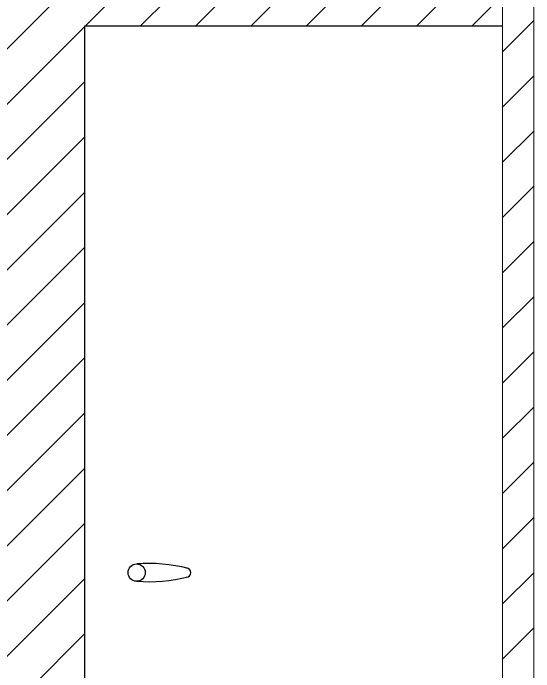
# Model space of a CAD drawing. Header units: millimetres. Extents: x -406921 to 44688, y -22195 to 9469.
# Drawn here: x 41542 to 42375, y 3711 to 4766 of the extents above; entities that cross this region are included whole.
import ezdxf

# ---------------------------------------------------------------- set-up
doc = ezdxf.new("R2010")
doc.units = ezdxf.units.MM
doc.header["$MEASUREMENT"] = 0
doc.linetypes.add('HIDDEN', pattern=[9.525, 6.35, -3.175])
doc.layers.get('0').update_dxf_attribs({"lineweight": 25})
for name, color, linetype, lineweight in [('D', 3, 'Continuous', 13), ('H', 2, 'HIDDEN', 15), ('S', 4, 'Continuous', 15)]:
    doc.layers.add(name, color=color, linetype=linetype, lineweight=lineweight)

msp = doc.modelspace()

# ---------------------------------------------------------------- hatches: boundary and pattern name
at = {"layer": 'D'}
h = msp.add_hatch(dxfattribs=at)
h.set_pattern_fill('ANSI31', color=256, scale=500, style=0)
h.set_pattern_definition([(45, (255099.41, 23291.12), (-44.194174, 44.194174), [])])
h.paths.add_polyline_path([(41525.408, 4639.349), (41525.408, 4029.349), (41525.408, 3599.349), (41525.408, 2979.349), (41500.408, 2979.349), (41500.408, 2969.349), (41490.801, 2969.349), (41490.801, 2961.349), (41524.909, 2961.349), (41524.909, 2958.349), (41656.193, 2958.349), (41656.193, 4745.284), (42325.408, 4745.284), (42325.408, 5658.349), (39875.408, 5658.349), (39875.408, 4745.284), (40569.624, 4745.284), (40569.624, 2958.349), (40675.908, 2958.349), (40675.908, 2961.349), (40710.016, 2961.349), (40710.016, 2969.349), (40700.408, 2969.349), (40700.408, 2979.349), (40675.408, 2979.349), (40675.408, 3599.349), (40675.408, 4029.349), (40675.408, 4639.349)])
at = {"layer": 'H', "ltscale": 5}
h = msp.add_hatch(dxfattribs=at)
h.set_pattern_fill('ANSI31', color=256, scale=500, style=0)
h.set_pattern_definition([(45, (258124.98, 23574.28), (-44.194174, 44.194174), [])])
h.paths.add_polyline_path([(42375.408, 2908.349), (42375.408, 5658.349), (42325.408, 5658.349), (42325.408, 2958.349), (39875.408, 2958.349), (39875.408, 5658.349), (39825.408, 5658.349), (39825.408, 2908.349)])
h.paths.add_polyline_path([(42375.408, 5658.349), (42325.408, 5658.349)])
h.paths.add_polyline_path([(39825.408, 5658.349), (39875.408, 5658.349)])

# ---------------------------------------------------------------- linework, layer by layer
for p, q in [((41656.193, 4745.284), (41656.193, 2958.349)), ((42325.408, 4745.284), (41656.193, 4745.284))]:
    msp.add_line(p, q)
msp.add_circle((41739.816, 3870.182), 13.838)
for centre, radius, start, end in [((41759.446, 3632.299), 252.485, 75.656554, 94.459065), ((41818.833, 3870.182), 7.438, 272.871294, 87.128706), ((41759.446, 4108.065), 252.485, 265.540935, 284.343446)]:
    msp.add_arc(centre, radius, start, end)
at = {"layer": 'S', "linetype": 'Continuous'}
for p, q in [((42325.408, 2958.349), (42325.408, 5658.349)), ((42375.408, 2908.349), (42375.408, 5658.349))]:
    msp.add_line(p, q, dxfattribs=at)

doc.saveas('drawing.dxf')
